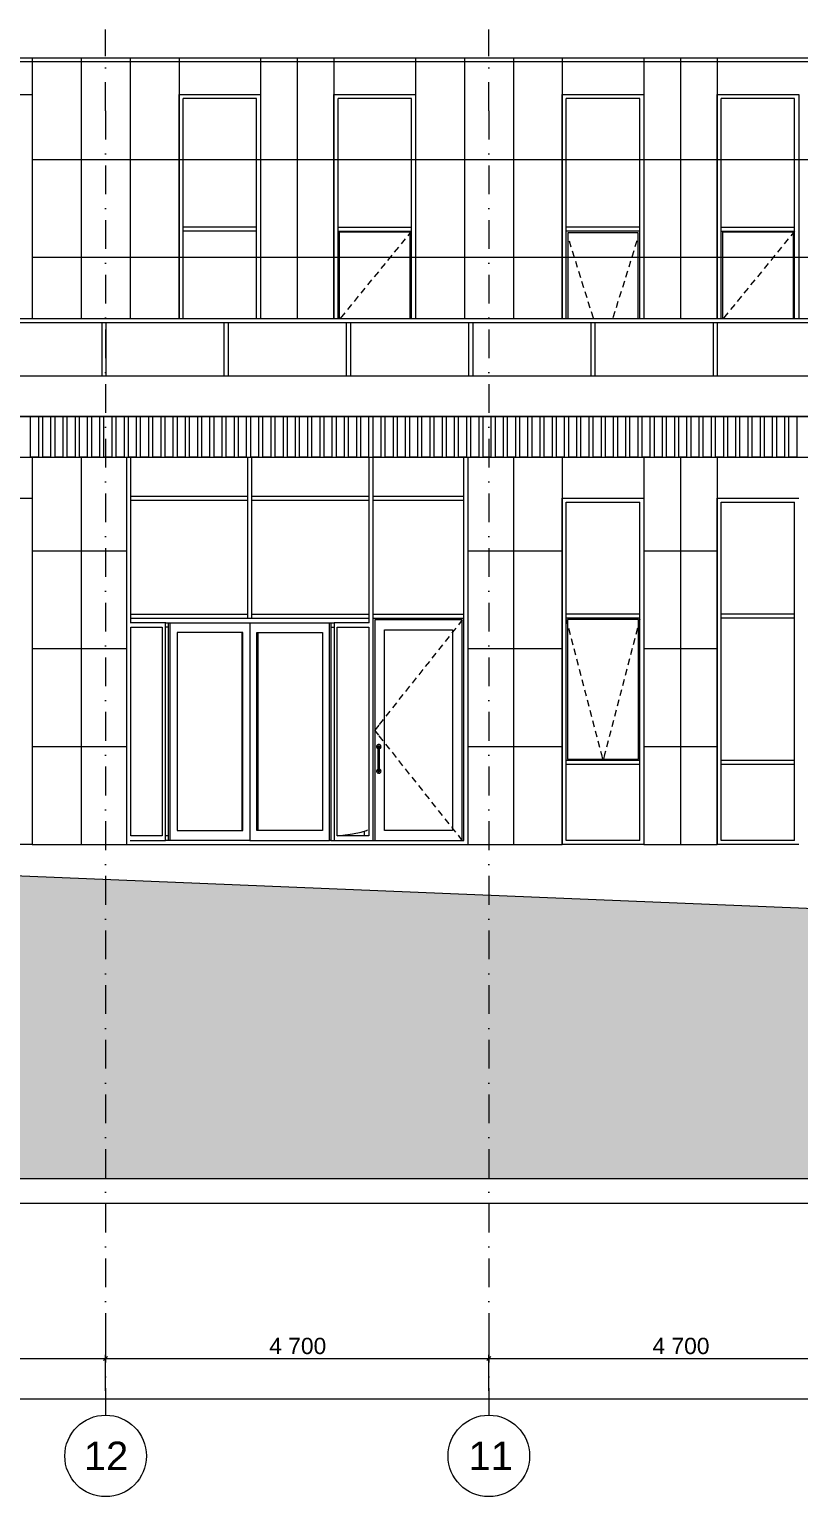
# Model space of a CAD drawing. Header units: millimetres. Extents: x 1499747 to 4230374, y -28481 to 441852.
# Drawn here: x 2615308 to 2624743, y -25783 to -7783 of the extents above; entities that cross this region are included whole.
import ezdxf
from ezdxf.xclip import XClip

# ---------------------------------------------------------------- set-up
doc = ezdxf.new("R2010")
doc.units = ezdxf.units.MM
doc.header["$MEASUREMENT"] = 0
doc.header["$XCLIPFRAME"] = 0
doc.linetypes.add('Штрихпунктирная', pattern=[670.277762, 352.777767, -176.388884, 0, -141.111112])
for name, color, linetype, lineweight in [('1 Фасад_42_Витраж где быссейн_Ном._пера__1_Ном._пера__7', 7, 'Continuous', 18), ('1 Фасад_42_Витраж где быссейн_Ном._пера__92_Ном._пера__233', 233, 'Continuous', 18), ('1 Фасад_42_Витражные окна_Ном._пера__1_Ном._пера__7', 7, 'Continuous', 18), ('1 Фасад_42_Витражные окна_Ном._пера__92_Ном._пера__233', 233, 'Continuous', 18), ('1 Фасад_42_Выступы_Ном._пера__1_Ном._пера__7', 7, 'Continuous', 18), ('1 Фасад_42_Выступы_Ном._пера__62_Ном._пера__253', 252, 'Continuous', 18), ('1 Фасад_42_Карниз над входом_Ном._пера__1_Ном._пера__7', 7, 'Continuous', 18), ('1 Фасад_42_Конструктив - Перекрытия_Ном._пера__89_Ном._пера__111', 111, 'Continuous', 18), ('1 Фасад_42_Местность - Рельеф_Ном._пера__21_Ном._пера__7', 7, 'Continuous', 18), ('1 Фасад_42_Местность - Рельеф_Ном._пера__7', 7, 'Continuous', 18), ('1 Фасад_42_Отделка керамика_Ном._пера__19_Ном._пера__255', 255, 'Continuous', 18), ('1 Фасад_42_Отделка керамика_Ном._пера__1_Ном._пера__7', 7, 'Continuous', 18), ('1 Фасад_42_Размер - Общий_Ном._пера__1_Ном._пера__7', 7, 'Continuous', 18), ('1 Фасад_42_Сетка кладки_Ном._пера__5_Ном._пера__5', 5, 'Continuous', 18), ('1 Фасад_42_Сетка кладки_Ном._пера__62_Ном._пера__253', 252, 'Continuous', 18), ('1 Фасад_42_Элемент Модели - Оси_Ном._пера__2_Ном._пера__8', 8, 'Continuous', 18)]:
    doc.layers.add(name, color=color, linetype=linetype, lineweight=lineweight)
doc.layers.add('Чертеж и Рисунок', color=7, linetype='Continuous')
doc.styles.add('СГЕНЕРИР_СТИЛЬ_2', font='arial.ttf')

# ---------------------------------------------------------------- blocks, each defined once
blk = doc.blocks.new('Чертеж_5_42', base_point=(1557140, 9891))
at = {"layer": '1 Фасад_42_Местность - Рельеф_Ном._пера__7', "linetype": 'Continuous', "true_color": 0x939598}
blk.add_hatch(color=252, dxfattribs=at).paths.add_polyline_path([(1502340, 9783), (1502340, 5791), (1562566, 5791), (1562566, 7297)])
at = {"layer": '1 Фасад_42_Витраж где быссейн_Ном._пера__1_Ном._пера__7', "color": 252, "linetype": 'Continuous', "true_color": 0x939598}
for p, q in [((1510021, 16341), (1508521, 16341)), ((1509996, 16291), (1508546, 16291)), ((1510021, 16291), (1509996, 16291)), ((1509996, 15641), (1509996, 16291)), ((1511521, 16341), (1510021, 16341)), ((1510046, 16291), (1510021, 16291)), ((1511496, 16291), (1510046, 16291)), ((1510046, 15641), (1510046, 16291)), ((1511521, 16291), (1511496, 16291)), ((1511496, 15641), (1511496, 16291)), ((1513021, 16341), (1511521, 16341)), ((1511546, 16291), (1511521, 16291)), ((1512996, 16291), (1511546, 16291)), ((1511546, 15641), (1511546, 16291)), ((1513021, 16291), (1512996, 16291)), ((1512996, 15641), (1512996, 16291)), ((1514521, 16341), (1513021, 16341)), ((1513046, 16291), (1513021, 16291)), ((1514496, 16291), (1513046, 16291)), ((1513046, 15641), (1513046, 16291)), ((1514521, 16291), (1514496, 16291)), ((1514496, 15641), (1514496, 16291)), ((1516021, 16341), (1514521, 16341)), ((1514546, 16291), (1514521, 16291)), ((1515996, 16291), (1514546, 16291)), ((1514546, 15641), (1514546, 16291)), ((1516021, 16291), (1515996, 16291)), ((1515996, 15641), (1515996, 16291)), ((1517521, 16341), (1516021, 16341)), ((1516046, 16291), (1516021, 16291)), ((1517496, 16291), (1516046, 16291)), ((1516046, 15641), (1516046, 16291)), ((1517521, 16291), (1517496, 16291)), ((1517496, 15641), (1517496, 16291)), ((1519021, 16341), (1517521, 16341)), ((1517546, 16291), (1517521, 16291)), ((1518996, 16291), (1517546, 16291)), ((1517546, 15641), (1517546, 16291)), ((1510295, 14641), (1510295, 14141)), ((1510345, 14641), (1510345, 14141)), ((1511783, 14166), (1511783, 14641)), ((1511833, 14166), (1511833, 14641)), ((1513271, 14166), (1513271, 14641)), ((1513321, 14166), (1513321, 14641)), ((1514435, 14166), (1514435, 14641)), ((1514485, 14141), (1514485, 14641)), ((1510295, 14141), (1510295, 12691)), ((1510345, 14166), (1511183, 14166)), ((1510345, 14141), (1510345, 12691)), ((1510345, 14116), (1511183, 14116)), ((1511183, 14166), (1511783, 14166)), ((1511183, 14116), (1511783, 14116)), ((1511783, 14141), (1511783, 14166)), ((1511783, 14116), (1511783, 14141)), ((1511783, 12716), (1511783, 14116)), ((1511833, 14166), (1512021, 14166)), ((1511833, 14141), (1511833, 14166)), ((1511833, 14116), (1511833, 14141)), ((1511833, 14116), (1512021, 14116)), ((1511833, 12716), (1511833, 14116)), ((1512021, 14166), (1512859, 14166)), ((1512021, 14116), (1512859, 14116)), ((1512859, 14166), (1513271, 14166)), ((1512859, 14116), (1513271, 14116)), ((1513271, 14141), (1513271, 14166)), ((1513271, 12691), (1513271, 14141)), ((1513321, 14166), (1513697, 14166)), ((1513321, 14141), (1513321, 14166)), ((1513321, 14116), (1513321, 14141)), ((1513321, 14116), (1513697, 14116)), ((1513321, 12716), (1513321, 14116)), ((1513697, 14166), (1514435, 14166)), ((1513697, 14116), (1514435, 14116)), ((1514435, 14141), (1514435, 14166)), ((1514435, 14116), (1514435, 14141)), ((1514435, 12716), (1514435, 14116)), ((1514485, 12691), (1514485, 14141)), ((1510295, 12691), (1510295, 12156)), ((1510362, 12611), (1510343, 12611)), ((1510345, 12716), (1511183, 12716)), ((1510345, 12691), (1510345, 12611)), ((1510345, 12666), (1510349, 12666)), ((1510349, 12666), (1510368, 12666)), ((1510428, 12611), (1510362, 12611)), ((1510368, 12666), (1510434, 12666)), ((1510537, 12611), (1510428, 12611)), ((1510434, 12666), (1510541, 12666)), ((1510683, 12611), (1510537, 12611)), ((1510541, 12666), (1510688, 12666)), ((1510774, 12611), (1510683, 12611)), ((1510688, 12666), (1510868, 12666)), ((1510774, 12556), (1510774, 12611)), ((1510778, 12611), (1510774, 12611)), ((1510778, 12611), (1510868, 12611)), ((1510813, 12556), (1510813, 12611)), ((1510832, 9941), (1510832, 12611)), ((1510868, 12666), (1511077, 12666)), ((1510868, 12611), (1511077, 12611)), ((1511077, 12666), (1511308, 12666)), ((1511077, 12611), (1511308, 12611)), ((1511183, 12716), (1511783, 12716)), ((1511308, 12666), (1511554, 12666)), ((1511308, 12611), (1511554, 12611)), ((1511554, 12666), (1511808, 12666)), ((1511554, 12611), (1511808, 12611)), ((1511783, 12691), (1511783, 12716)), ((1511783, 12666), (1511783, 12691)), ((1511808, 12666), (1512062, 12666)), ((1511808, 12611), (1511808, 9941)), ((1511808, 12611), (1512062, 12611)), ((1511833, 12691), (1511833, 12716)), ((1511833, 12716), (1512021, 12716)), ((1511833, 12666), (1511833, 12691)), ((1512021, 12716), (1512859, 12716)), ((1512062, 12666), (1512308, 12666)), ((1512062, 12611), (1512308, 12611)), ((1512308, 12666), (1512539, 12666)), ((1512308, 12611), (1512539, 12611)), ((1512539, 12666), (1512748, 12666)), ((1512539, 12611), (1512748, 12611)), ((1512748, 12666), (1512928, 12666)), ((1512748, 12611), (1512838, 12611)), ((1512784, 9941), (1512784, 12611)), ((1512803, 12611), (1512803, 12556)), ((1512838, 12611), (1512842, 12611)), ((1512842, 12611), (1512842, 12556)), ((1512933, 12611), (1512842, 12611)), ((1512859, 12716), (1513271, 12716)), ((1512928, 12666), (1513075, 12666)), ((1513079, 12611), (1512933, 12611)), ((1513075, 12666), (1513182, 12666)), ((1513188, 12611), (1513079, 12611)), ((1513182, 12666), (1513248, 12666)), ((1513254, 12611), (1513188, 12611)), ((1513248, 12666), (1513267, 12666)), ((1513273, 12611), (1513254, 12611)), ((1513267, 12666), (1513271, 12666)), ((1513271, 12611), (1513271, 12691)), ((1513321, 12691), (1513321, 12716)), ((1513321, 12716), (1513697, 12716)), ((1513321, 12666), (1513321, 12691)), ((1513321, 12156), (1513321, 12666)), ((1513321, 12666), (1513697, 12666)), ((1514415, 12646), (1513341, 12646)), ((1513341, 12646), (1513341, 9941)), ((1513697, 12716), (1514435, 12716)), ((1513697, 12666), (1514435, 12666)), ((1514415, 9941), (1514415, 12646)), ((1514435, 12691), (1514435, 12716)), ((1514435, 12666), (1514435, 12691)), ((1514435, 12156), (1514435, 12666)), ((1514485, 12156), (1514485, 12691)), ((1510349, 12556), (1510362, 12556)), ((1510349, 9996), (1510349, 12556)), ((1510362, 12556), (1510428, 12556)), ((1510428, 12556), (1510537, 12556)), ((1510537, 12556), (1510683, 12556)), ((1510683, 12556), (1510735, 12556)), ((1510735, 12556), (1510735, 9996)), ((1510774, 9996), (1510774, 12556)), ((1510813, 12556), (1510774, 12556)), ((1510813, 9996), (1510813, 12556)), ((1511723, 12491), (1510917, 12491)), ((1510917, 12491), (1510917, 10061)), ((1511709, 12491), (1511709, 10061)), ((1511723, 10061), (1511723, 12491)), ((1511893, 10061), (1511893, 12491)), ((1511893, 12491), (1512699, 12491)), ((1511907, 12491), (1511907, 10061)), ((1512699, 12491), (1512699, 10061)), ((1512803, 12556), (1512803, 9996)), ((1512803, 12556), (1512842, 12556)), ((1512842, 12556), (1512842, 9996)), ((1512881, 9996), (1512881, 12556)), ((1512881, 12556), (1512933, 12556)), ((1512933, 12556), (1513079, 12556)), ((1513079, 12556), (1513188, 12556)), ((1513188, 12556), (1513254, 12556)), ((1513254, 12556), (1513267, 12556)), ((1513267, 12556), (1513267, 9996)), ((1513461, 12526), (1514295, 12526)), ((1513461, 10061), (1513461, 12526)), ((1514295, 12526), (1514295, 10061)), ((1510295, 12156), (1510295, 11686)), ((1513321, 11686), (1513321, 12156)), ((1514435, 11686), (1514435, 12156)), ((1514485, 11686), (1514485, 12156)), ((1510295, 11686), (1510295, 10396)), ((1513321, 10396), (1513321, 11686)), ((1514435, 10396), (1514435, 11686)), ((1514485, 10396), (1514485, 11686)), ((1513365, 11101), (1513364, 11096)), ((1513364, 11096), (1513364, 11091)), ((1513364, 11091), (1513364, 11087)), ((1513364, 11087), (1513365, 11082)), ((1513367, 11105), (1513365, 11101)), ((1513365, 11082), (1513367, 11078)), ((1513370, 11109), (1513367, 11105)), ((1513367, 11078), (1513370, 11074)), ((1513373, 11112), (1513370, 11109)), ((1513370, 11074), (1513373, 11071)), ((1513377, 11115), (1513373, 11112)), ((1513373, 11071), (1513377, 11068)), ((1513381, 11117), (1513377, 11115)), ((1513377, 11068), (1513381, 11066)), ((1513386, 11118), (1513381, 11117)), ((1513381, 11095), (1513382, 11096)), ((1513381, 11093), (1513381, 11095)), ((1513381, 11091), (1513381, 11093)), ((1513381, 11076), (1513381, 11091)), ((1513381, 11078), (1513382, 11078)), ((1513381, 10806), (1513381, 11076)), ((1513382, 11096), (1513383, 11098)), ((1513382, 11078), (1513383, 11079)), ((1513383, 11098), (1513384, 11099)), ((1513383, 11079), (1513384, 11079)), ((1513384, 11099), (1513386, 11100)), ((1513384, 11079), (1513386, 11080)), ((1513391, 11118), (1513386, 11118)), ((1513386, 11100), (1513387, 11101)), ((1513386, 11080), (1513387, 11080)), ((1513387, 11101), (1513389, 11101)), ((1513387, 11080), (1513389, 11080)), ((1513389, 11101), (1513391, 11101)), ((1513389, 11080), (1513391, 11080)), ((1513395, 11118), (1513391, 11118)), ((1513391, 11101), (1513392, 11101)), ((1513391, 11080), (1513392, 11080)), ((1513392, 11101), (1513394, 11101)), ((1513392, 11080), (1513394, 11080)), ((1513394, 11101), (1513396, 11100)), ((1513394, 11080), (1513396, 11080)), ((1513400, 11117), (1513395, 11118)), ((1513396, 11100), (1513397, 11099)), ((1513396, 11080), (1513397, 11079)), ((1513397, 11099), (1513398, 11098)), ((1513397, 11079), (1513398, 11079)), ((1513398, 11098), (1513399, 11096)), ((1513398, 11079), (1513399, 11078)), ((1513399, 11096), (1513400, 11095)), ((1513399, 11078), (1513400, 11078)), ((1513404, 11115), (1513400, 11117)), ((1513400, 11095), (1513400, 11093)), ((1513400, 11093), (1513401, 11091)), ((1513401, 11076), (1513401, 11091)), ((1513401, 10806), (1513401, 11076)), ((1513401, 11066), (1513404, 11068)), ((1513408, 11112), (1513404, 11115)), ((1513404, 11068), (1513408, 11071)), ((1513411, 11109), (1513408, 11112)), ((1513408, 11071), (1513411, 11074)), ((1513414, 11105), (1513411, 11109)), ((1513411, 11074), (1513414, 11078)), ((1513416, 11101), (1513414, 11105)), ((1513414, 11078), (1513416, 11082)), ((1513417, 11096), (1513416, 11101)), ((1513416, 11082), (1513417, 11087)), ((1513418, 11091), (1513417, 11096)), ((1513417, 11087), (1513418, 11091)), ((1513365, 10801), (1513364, 10796)), ((1513367, 10805), (1513365, 10801)), ((1513370, 10809), (1513367, 10805)), ((1513373, 10812), (1513370, 10809)), ((1513377, 10815), (1513373, 10812)), ((1513381, 10816), (1513377, 10815)), ((1513381, 10791), (1513381, 10806)), ((1513381, 10805), (1513382, 10804)), ((1513382, 10804), (1513383, 10804)), ((1513383, 10804), (1513384, 10803)), ((1513384, 10803), (1513386, 10803)), ((1513386, 10803), (1513387, 10802)), ((1513387, 10802), (1513389, 10802)), ((1513389, 10802), (1513391, 10802)), ((1513391, 10802), (1513392, 10802)), ((1513392, 10802), (1513394, 10802)), ((1513394, 10802), (1513396, 10803)), ((1513396, 10803), (1513397, 10803)), ((1513397, 10803), (1513398, 10804)), ((1513398, 10804), (1513399, 10804)), ((1513399, 10804), (1513400, 10805)), ((1513404, 10815), (1513401, 10816)), ((1513401, 10791), (1513401, 10806)), ((1513408, 10812), (1513404, 10815)), ((1513411, 10809), (1513408, 10812)), ((1513414, 10805), (1513411, 10809)), ((1513416, 10801), (1513414, 10805)), ((1513417, 10796), (1513416, 10801)), ((1513364, 10796), (1513364, 10791)), ((1513364, 10791), (1513364, 10787)), ((1513364, 10787), (1513365, 10782)), ((1513365, 10782), (1513367, 10778)), ((1513367, 10778), (1513370, 10774)), ((1513370, 10774), (1513373, 10771)), ((1513373, 10771), (1513377, 10768)), ((1513377, 10768), (1513381, 10766)), ((1513381, 10791), (1513381, 10790)), ((1513381, 10790), (1513381, 10788)), ((1513381, 10788), (1513382, 10786)), ((1513381, 10766), (1513386, 10765)), ((1513382, 10786), (1513383, 10785)), ((1513383, 10785), (1513384, 10784)), ((1513384, 10784), (1513386, 10783)), ((1513386, 10783), (1513387, 10782)), ((1513386, 10765), (1513391, 10764)), ((1513387, 10782), (1513389, 10781)), ((1513389, 10781), (1513391, 10781)), ((1513391, 10781), (1513392, 10781)), ((1513391, 10764), (1513395, 10765)), ((1513392, 10781), (1513394, 10782)), ((1513394, 10782), (1513396, 10783)), ((1513395, 10765), (1513400, 10766)), ((1513396, 10783), (1513397, 10784)), ((1513397, 10784), (1513398, 10785)), ((1513398, 10785), (1513399, 10786)), ((1513399, 10786), (1513400, 10788)), ((1513400, 10790), (1513401, 10791)), ((1513400, 10788), (1513400, 10790)), ((1513400, 10766), (1513404, 10768)), ((1513404, 10768), (1513408, 10771)), ((1513408, 10771), (1513411, 10774)), ((1513411, 10774), (1513414, 10778)), ((1513414, 10778), (1513416, 10782)), ((1513416, 10782), (1513417, 10787)), ((1513418, 10791), (1513417, 10796)), ((1513417, 10787), (1513418, 10791)), ((1510295, 10396), (1510295, 9891)), ((1513321, 9941), (1513321, 10396)), ((1514435, 9941), (1514435, 10396)), ((1514485, 9891), (1514485, 10396)), ((1510343, 9941), (1510362, 9941)), ((1510345, 9941), (1510362, 9941)), ((1510362, 9996), (1510349, 9996)), ((1510428, 9996), (1510362, 9996)), ((1510362, 9941), (1510428, 9941)), ((1510537, 9996), (1510428, 9996)), ((1510428, 9941), (1510537, 9941)), ((1510683, 9996), (1510537, 9996)), ((1510537, 9941), (1510683, 9941)), ((1510735, 9996), (1510683, 9996)), ((1510683, 9941), (1510774, 9941)), ((1510774, 9941), (1510774, 9996)), ((1510813, 9996), (1510774, 9996)), ((1510813, 9941), (1510774, 9941)), ((1510813, 9941), (1510813, 9996)), ((1510832, 9941), (1510813, 9941)), ((1511808, 9941), (1510832, 9941)), ((1510917, 10061), (1511723, 10061)), ((1511808, 9941), (1512784, 9941)), ((1512699, 10061), (1511893, 10061)), ((1512803, 9941), (1512784, 9941)), ((1512803, 9996), (1512803, 9941)), ((1512803, 9941), (1512842, 9941)), ((1512842, 9996), (1512842, 9941)), ((1512842, 9941), (1512933, 9941)), ((1512881, 9998), (1512919, 10002)), ((1512933, 9996), (1512881, 9996)), ((1512919, 10002), (1513066, 10022)), ((1513079, 9996), (1512933, 9996)), ((1512933, 9941), (1513079, 9941)), ((1513066, 10022), (1513174, 10041)), ((1513188, 9996), (1513079, 9996)), ((1513079, 9941), (1513188, 9941)), ((1513174, 10041), (1513240, 10061)), ((1513254, 9996), (1513188, 9996)), ((1513188, 9941), (1513254, 9941)), ((1513213, 10053), (1513213, 9996)), ((1513240, 10061), (1513252, 10072)), ((1513267, 9996), (1513254, 9996)), ((1513254, 9941), (1513273, 9941)), ((1513273, 9941), (1513296, 9941)), ((1513296, 9941), (1513321, 9941)), ((1513321, 9941), (1513697, 9941)), ((1514295, 10061), (1513461, 10061)), ((1513697, 9941), (1514435, 9941)), ((1510295, 9891), (1510345, 9891)), ((1510345, 9891), (1511183, 9891)), ((1511183, 9891), (1512021, 9891)), ((1512021, 9891), (1512859, 9891)), ((1512859, 9891), (1513296, 9891)), ((1513296, 9891), (1513697, 9891)), ((1513697, 9891), (1514485, 9891))]:
    blk.add_line(p, q, dxfattribs=at)
at = {"layer": '1 Фасад_42_Витраж где быссейн_Ном._пера__92_Ном._пера__233', "color": 252, "linetype": 'Continuous', "true_color": 0x939598}
for p, q in [((1514415, 12646), (1514366, 12584)), ((1514254, 12443), (1514204, 12380)), ((1514295, 12495), (1514285, 12482)), ((1514335, 12545), (1514295, 12495)), ((1514173, 12341), (1514123, 12278)), ((1514011, 12137), (1513961, 12075)), ((1514092, 12239), (1514042, 12177)), ((1513849, 11934), (1513799, 11871)), ((1513930, 12036), (1513880, 11973)), ((1513687, 11730), (1513638, 11668)), ((1513768, 11832), (1513719, 11769)), ((1513526, 11527), (1513476, 11464)), ((1513607, 11629), (1513557, 11566)), ((1513390, 11356), (1513341, 11294)), ((1513445, 11425), (1513395, 11362)), ((1513390, 11231), (1513341, 11294)), ((1513445, 11163), (1513395, 11225)), ((1513526, 11061), (1513476, 11123)), ((1513607, 10959), (1513557, 11022)), ((1513687, 10857), (1513638, 10920)), ((1513768, 10755), (1513719, 10818)), ((1513849, 10654), (1513799, 10716)), ((1513930, 10552), (1513880, 10615)), ((1514011, 10450), (1513961, 10513)), ((1514092, 10348), (1514042, 10411)), ((1514173, 10247), (1514123, 10309)), ((1514254, 10145), (1514204, 10207)), ((1514295, 10092), (1514285, 10106)), ((1514335, 10043), (1514295, 10092)), ((1514415, 9941), (1514366, 10004))]:
    blk.add_line(p, q, dxfattribs=at)
at = {"layer": '1 Фасад_42_Витражные окна_Ном._пера__1_Ном._пера__7', "color": 252, "linetype": 'Continuous', "true_color": 0x939598}
for p, q in [((1511891, 19041), (1510991, 19041)), ((1510991, 17466), (1510991, 19041)), ((1511891, 17466), (1511891, 19041)), ((1513791, 19041), (1512891, 19041)), ((1512891, 17466), (1512891, 19041)), ((1513791, 17441), (1513791, 19041)), ((1516590, 19041), (1515690, 19041)), ((1515690, 17466), (1515690, 19041)), ((1516590, 17466), (1516590, 19041)), ((1518490, 19041), (1517590, 19041)), ((1517590, 17466), (1517590, 19041)), ((1518490, 17441), (1518490, 19041)), ((1510991, 17441), (1510991, 17466)), ((1511891, 17466), (1510991, 17466)), ((1511891, 17441), (1511891, 17466)), ((1512891, 17441), (1512891, 17466)), ((1512891, 17466), (1513791, 17466)), ((1515690, 17441), (1515690, 17466)), ((1516590, 17466), (1515690, 17466)), ((1516590, 17441), (1516590, 17466)), ((1517590, 17441), (1517590, 17466)), ((1517590, 17466), (1518490, 17466)), ((1510991, 17416), (1510991, 17441)), ((1511891, 17416), (1510991, 17416)), ((1510991, 16341), (1510991, 17416)), ((1511891, 17416), (1511891, 17441)), ((1511891, 16341), (1511891, 17416)), ((1512891, 17416), (1512891, 17441)), ((1512891, 17416), (1513791, 17416)), ((1512891, 16341), (1512891, 17416)), ((1513776, 17401), (1512906, 17401)), ((1512906, 17401), (1512906, 16341)), ((1513776, 16341), (1513776, 17401)), ((1513791, 16341), (1513791, 17441)), ((1515690, 17416), (1515690, 17441)), ((1516590, 17416), (1515690, 17416)), ((1515690, 16341), (1515690, 17416)), ((1515710, 17396), (1515710, 16341)), ((1516570, 17396), (1515710, 17396)), ((1516570, 16341), (1516570, 17396)), ((1516590, 17416), (1516590, 17441)), ((1516590, 16341), (1516590, 17416)), ((1517590, 17416), (1517590, 17441)), ((1517590, 17416), (1518490, 17416)), ((1517590, 16341), (1517590, 17416)), ((1518475, 17401), (1517605, 17401)), ((1517605, 17401), (1517605, 16341)), ((1518475, 16341), (1518475, 17401)), ((1518490, 16341), (1518490, 17441)), ((1515690, 14091), (1516590, 14091)), ((1515690, 13191), (1515690, 14091)), ((1516590, 13191), (1516590, 14091)), ((1517590, 14091), (1518490, 14091)), ((1517590, 13191), (1517590, 14091)), ((1518490, 13191), (1518490, 14091)), ((1515690, 12716), (1515690, 13191)), ((1516590, 12716), (1516590, 13191)), ((1517590, 12716), (1517590, 13191)), ((1518490, 12716), (1518490, 13191)), ((1515690, 12691), (1515690, 12716)), ((1516590, 12716), (1515690, 12716)), ((1515690, 12666), (1515690, 12691)), ((1516590, 12666), (1515690, 12666)), ((1515690, 12291), (1515690, 12666)), ((1516575, 12651), (1515705, 12651)), ((1515705, 12651), (1515705, 10936)), ((1516575, 10936), (1516575, 12651)), ((1516590, 12691), (1516590, 12716)), ((1516590, 12666), (1516590, 12691)), ((1516590, 12291), (1516590, 12666)), ((1517590, 12691), (1517590, 12716)), ((1518490, 12716), (1517590, 12716)), ((1517590, 12666), (1517590, 12691)), ((1518490, 12666), (1517590, 12666)), ((1517590, 12291), (1517590, 12666)), ((1518490, 12691), (1518490, 12716)), ((1518490, 12666), (1518490, 12691)), ((1518490, 12291), (1518490, 12666)), ((1515690, 10921), (1515690, 12291)), ((1516590, 10921), (1516590, 12291)), ((1517590, 10921), (1517590, 12291)), ((1518490, 10921), (1518490, 12291)), ((1515690, 10896), (1515690, 10921)), ((1516590, 10921), (1515690, 10921)), ((1515690, 10891), (1515690, 10896)), ((1515690, 10871), (1515690, 10891)), ((1515690, 9941), (1515690, 10871)), ((1516590, 10871), (1515690, 10871)), ((1515705, 10936), (1516575, 10936)), ((1516590, 10896), (1516590, 10921)), ((1516590, 10891), (1516590, 10896)), ((1516590, 10871), (1516590, 10891)), ((1516590, 9941), (1516590, 10871)), ((1517590, 10896), (1517590, 10921)), ((1518490, 10921), (1517590, 10921)), ((1517590, 10891), (1517590, 10896)), ((1517590, 10871), (1517590, 10891)), ((1517590, 9941), (1517590, 10871)), ((1518490, 10871), (1517590, 10871)), ((1518490, 10896), (1518490, 10921)), ((1518490, 10891), (1518490, 10896)), ((1518490, 10871), (1518490, 10891)), ((1518490, 9941), (1518490, 10871)), ((1516590, 9941), (1515690, 9941)), ((1518490, 9941), (1517590, 9941)), ((1509140, 9891), (1508140, 9891)), ((1516640, 9891), (1515640, 9891)), ((1518540, 9891), (1517540, 9891))]:
    blk.add_line(p, q, dxfattribs=at)
at = {"layer": '1 Фасад_42_Витражные окна_Ном._пера__92_Ном._пера__233', "color": 252, "linetype": 'Continuous', "true_color": 0x939598}
for p, q in [((1513713, 17321), (1513663, 17259)), ((1513776, 17397), (1513745, 17359)), ((1513791, 17415), (1513776, 17397)), ((1515724, 17297), (1515747, 17221)), ((1516556, 17297), (1516532, 17221)), ((1518413, 17321), (1518362, 17259)), ((1518475, 17397), (1518444, 17359)), ((1518490, 17415), (1518475, 17397)), ((1513549, 17119), (1513498, 17057)), ((1513631, 17220), (1513581, 17158)), ((1515762, 17173), (1515786, 17097)), ((1516518, 17173), (1516494, 17097)), ((1518248, 17119), (1518198, 17057)), ((1518331, 17220), (1518280, 17158)), ((1513467, 17018), (1513416, 16956)), ((1515801, 17049), (1515825, 16973)), ((1515840, 16925), (1515863, 16848)), ((1516440, 16925), (1516416, 16848)), ((1516479, 17049), (1516455, 16973)), ((1518166, 17018), (1518116, 16956)), ((1513302, 16817), (1513252, 16755)), ((1513385, 16918), (1513334, 16856)), ((1515878, 16801), (1515902, 16724)), ((1516402, 16801), (1516378, 16724)), ((1518002, 16817), (1517951, 16755)), ((1518084, 16918), (1518033, 16856)), ((1513138, 16616), (1513087, 16554)), ((1513220, 16716), (1513170, 16654)), ((1515917, 16677), (1515941, 16600)), ((1516363, 16677), (1516339, 16600)), ((1517837, 16616), (1517787, 16554)), ((1517920, 16716), (1517869, 16654)), ((1512974, 16414), (1512936, 16368)), ((1513056, 16515), (1513005, 16453)), ((1515956, 16552), (1515980, 16476)), ((1515994, 16428), (1516018, 16352)), ((1516286, 16428), (1516262, 16352)), ((1516324, 16552), (1516300, 16476)), ((1517673, 16414), (1517636, 16368)), ((1517755, 16515), (1517705, 16453)), ((1512936, 16368), (1512914, 16341)), ((1517636, 16368), (1517614, 16341)), ((1515690, 12652), (1515705, 12594)), ((1516590, 12652), (1516575, 12594)), ((1515705, 12594), (1515705, 12594)), ((1515718, 12545), (1515738, 12468)), ((1516562, 12545), (1516542, 12468)), ((1516575, 12594), (1516575, 12594)), ((1515750, 12420), (1515770, 12342)), ((1515783, 12294), (1515803, 12216)), ((1516497, 12294), (1516477, 12216)), ((1516530, 12420), (1516510, 12342)), ((1515815, 12168), (1515836, 12090)), ((1516464, 12168), (1516444, 12090)), ((1515848, 12042), (1515868, 11965)), ((1515881, 11916), (1515901, 11839)), ((1516399, 11916), (1516379, 11839)), ((1516432, 12042), (1516412, 11965)), ((1515913, 11790), (1515933, 11713)), ((1516367, 11790), (1516347, 11713)), ((1515946, 11665), (1515966, 11587)), ((1515979, 11539), (1515999, 11461)), ((1516301, 11539), (1516281, 11461)), ((1516334, 11665), (1516314, 11587)), ((1516011, 11413), (1516031, 11335)), ((1516269, 11413), (1516249, 11335)), ((1516044, 11287), (1516064, 11210)), ((1516076, 11161), (1516097, 11084)), ((1516203, 11161), (1516183, 11084)), ((1516236, 11287), (1516216, 11210)), ((1516109, 11035), (1516120, 10994)), ((1516120, 10994), (1516135, 10936)), ((1516160, 10994), (1516145, 10936)), ((1516171, 11035), (1516160, 10994)), ((1516135, 10936), (1516139, 10921)), ((1516145, 10936), (1516141, 10921))]:
    blk.add_line(p, q, dxfattribs=at)
at = {"layer": '1 Фасад_42_Выступы_Ном._пера__1_Ном._пера__7', "color": 252, "linetype": 'Continuous', "true_color": 0x939598}
blk.add_line((1505490, 19541), (1528640, 19541), dxfattribs=at)
at = {"layer": '1 Фасад_42_Выступы_Ном._пера__62_Ном._пера__253', "color": 252, "linetype": 'Continuous', "true_color": 0x939598, "flags": 128}
for points in [[(1529190, 19491), (1504940, 19491)], [(1509140, 19541), (1509140, 16341)], [(1509741, 19541), (1509741, 16341)], [(1510341, 19541), (1510341, 16341)], [(1510941, 19541), (1510941, 16341)], [(1511941, 19541), (1511941, 16341)], [(1512391, 19541), (1512391, 16341)], [(1512841, 19541), (1512841, 16341)], [(1513841, 19541), (1513841, 16341)], [(1514441, 19541), (1514441, 16341)], [(1515041, 19541), (1515041, 16341)], [(1515641, 19541), (1515641, 16341)], [(1516640, 19541), (1516640, 16341)], [(1517091, 19541), (1517091, 16341)], [(1517541, 19541), (1517541, 16341)], [(1529190, 18291), (1509140, 18291)], [(1529190, 17091), (1509140, 17091)], [(1509140, 14641), (1509140, 9891)], [(1509741, 14641), (1509741, 9891)], [(1515041, 14641), (1515041, 9891)], [(1515641, 14641), (1515641, 9891)], [(1516640, 14641), (1516640, 9891)], [(1517091, 14641), (1517091, 9891)], [(1517541, 14641), (1517541, 9891)], [(1510295, 13491), (1509140, 13491)], [(1515641, 13491), (1514485, 13491)], [(1517541, 13491), (1516640, 13491)], [(1510295, 12291), (1509140, 12291)], [(1515641, 12291), (1514485, 12291)], [(1517541, 12291), (1516640, 12291)], [(1510295, 11091), (1509140, 11091)], [(1515641, 11091), (1514485, 11091)], [(1517541, 11091), (1516640, 11091)]]:
    blk.add_lwpolyline(points, dxfattribs=at)
at = {"layer": '1 Фасад_42_Карниз над входом_Ном._пера__1_Ном._пера__7', "color": 252, "linetype": 'Continuous', "true_color": 0x939598}
for p, q in [((1506201, 15641), (1519190, 15641)), ((1506201, 15141), (1519190, 15141)), ((1509120, 14647), (1509120, 15141)), ((1509220, 14647), (1509220, 15141)), ((1509270, 14647), (1509270, 15141)), ((1509370, 14647), (1509370, 15141)), ((1509420, 14647), (1509420, 15141)), ((1509520, 14647), (1509520, 15141)), ((1509570, 14647), (1509570, 15141)), ((1509670, 14647), (1509670, 15141)), ((1509720, 14647), (1509720, 15141)), ((1509820, 14647), (1509820, 15141)), ((1509870, 14647), (1509870, 15141)), ((1509970, 14647), (1509970, 15141)), ((1510020, 14647), (1510020, 15141)), ((1510120, 14647), (1510120, 15141)), ((1510170, 14647), (1510170, 15141)), ((1510270, 14647), (1510270, 15141)), ((1510320, 14647), (1510320, 15141)), ((1510420, 14647), (1510420, 15141)), ((1510470, 14647), (1510470, 15141)), ((1510570, 14647), (1510570, 15141)), ((1510620, 14647), (1510620, 15141)), ((1510720, 14647), (1510720, 15141)), ((1510770, 14647), (1510770, 15141)), ((1510870, 14647), (1510870, 15141)), ((1510920, 14647), (1510920, 15141)), ((1511020, 14647), (1511020, 15141)), ((1511070, 14647), (1511070, 15141)), ((1511170, 14647), (1511170, 15141)), ((1511220, 14647), (1511220, 15141)), ((1511320, 14647), (1511320, 15141)), ((1511370, 14647), (1511370, 15141)), ((1511470, 14647), (1511470, 15141)), ((1511520, 14647), (1511520, 15141)), ((1511620, 14647), (1511620, 15141)), ((1511670, 14647), (1511670, 15141)), ((1511770, 14647), (1511770, 15141)), ((1511820, 14647), (1511820, 15141)), ((1511920, 14647), (1511920, 15141)), ((1511970, 14647), (1511970, 15141)), ((1512070, 14647), (1512070, 15141)), ((1512120, 14647), (1512120, 15141)), ((1512220, 14647), (1512220, 15141)), ((1512270, 14647), (1512270, 15141)), ((1512370, 14647), (1512370, 15141)), ((1512420, 14647), (1512420, 15141)), ((1512520, 14647), (1512520, 15141)), ((1512570, 14647), (1512570, 15141)), ((1512670, 14647), (1512670, 15141)), ((1512720, 14647), (1512720, 15141)), ((1512820, 14647), (1512820, 15141)), ((1512870, 14647), (1512870, 15141)), ((1512970, 14647), (1512970, 15141)), ((1513020, 14647), (1513020, 15141)), ((1513120, 14647), (1513120, 15141)), ((1513170, 14647), (1513170, 15141)), ((1513270, 14647), (1513270, 15141)), ((1513320, 14647), (1513320, 15141)), ((1513420, 14647), (1513420, 15141)), ((1513470, 14647), (1513470, 15141)), ((1513570, 14647), (1513570, 15141)), ((1513620, 14647), (1513620, 15141)), ((1513720, 14647), (1513720, 15141)), ((1513770, 14647), (1513770, 15141)), ((1513870, 14647), (1513870, 15141)), ((1513920, 14647), (1513920, 15141)), ((1514020, 14647), (1514020, 15141)), ((1514070, 14647), (1514070, 15141)), ((1514170, 14647), (1514170, 15141)), ((1514220, 14647), (1514220, 15141)), ((1514320, 14647), (1514320, 15141)), ((1514370, 14647), (1514370, 15141)), ((1514470, 14647), (1514470, 15141)), ((1514520, 14647), (1514520, 15141)), ((1514620, 14647), (1514620, 15141)), ((1514670, 14647), (1514670, 15141)), ((1514770, 14647), (1514770, 15141)), ((1514820, 14647), (1514820, 15141)), ((1514920, 14647), (1514920, 15141)), ((1514970, 14647), (1514970, 15141)), ((1515070, 14647), (1515070, 15141)), ((1515120, 14647), (1515120, 15141)), ((1515220, 14647), (1515220, 15141)), ((1515270, 14647), (1515270, 15141)), ((1515370, 14647), (1515370, 15141)), ((1515420, 14647), (1515420, 15141)), ((1515520, 14647), (1515520, 15141)), ((1515570, 14647), (1515570, 15141)), ((1515670, 14647), (1515670, 15141)), ((1515720, 14647), (1515720, 15141)), ((1515820, 14647), (1515820, 15141)), ((1515870, 14647), (1515870, 15141)), ((1515970, 14647), (1515970, 15141)), ((1516020, 14647), (1516020, 15141)), ((1516120, 14647), (1516120, 15141)), ((1516170, 14647), (1516170, 15141)), ((1516270, 14647), (1516270, 15141)), ((1516320, 14647), (1516320, 15141)), ((1516420, 14647), (1516420, 15141)), ((1516470, 14647), (1516470, 15141)), ((1516570, 14647), (1516570, 15141)), ((1516620, 14647), (1516620, 15141)), ((1516720, 14647), (1516720, 15141)), ((1516770, 14647), (1516770, 15141)), ((1516870, 14647), (1516870, 15141)), ((1516920, 14647), (1516920, 15141)), ((1517020, 14647), (1517020, 15141)), ((1517070, 14647), (1517070, 15141)), ((1517170, 14647), (1517170, 15141)), ((1517220, 14647), (1517220, 15141)), ((1517320, 14647), (1517320, 15141)), ((1517370, 14647), (1517370, 15141)), ((1517470, 14647), (1517470, 15141)), ((1517520, 14647), (1517520, 15141)), ((1517620, 14647), (1517620, 15141)), ((1517670, 14647), (1517670, 15141)), ((1517770, 14647), (1517770, 15141)), ((1517820, 14647), (1517820, 15141)), ((1517920, 14647), (1517920, 15141)), ((1517970, 14647), (1517970, 15141)), ((1518070, 14647), (1518070, 15141)), ((1518120, 14647), (1518120, 15141)), ((1518220, 14647), (1518220, 15141)), ((1518270, 14647), (1518270, 15141)), ((1518370, 14647), (1518370, 15141)), ((1518420, 14647), (1518420, 15141)), ((1518520, 14647), (1518520, 15141)), ((1509120, 14647), (1509220, 14647)), ((1509270, 14647), (1509370, 14647)), ((1509420, 14647), (1509520, 14647)), ((1509570, 14647), (1509670, 14647)), ((1509720, 14647), (1509820, 14647)), ((1509870, 14647), (1509970, 14647)), ((1510020, 14647), (1510120, 14647)), ((1510170, 14647), (1510270, 14647)), ((1510320, 14647), (1510420, 14647)), ((1510470, 14647), (1510570, 14647)), ((1510620, 14647), (1510720, 14647)), ((1510770, 14647), (1510870, 14647)), ((1510920, 14647), (1511020, 14647)), ((1511070, 14647), (1511170, 14647)), ((1511220, 14647), (1511320, 14647)), ((1511370, 14647), (1511470, 14647)), ((1511520, 14647), (1511620, 14647)), ((1511670, 14647), (1511770, 14647)), ((1511820, 14647), (1511920, 14647)), ((1511970, 14647), (1512070, 14647)), ((1512120, 14647), (1512220, 14647)), ((1512270, 14647), (1512370, 14647)), ((1512420, 14647), (1512520, 14647)), ((1512570, 14647), (1512670, 14647)), ((1512720, 14647), (1512820, 14647)), ((1512870, 14647), (1512970, 14647)), ((1513020, 14647), (1513120, 14647)), ((1513170, 14647), (1513270, 14647)), ((1513320, 14647), (1513420, 14647)), ((1513470, 14647), (1513570, 14647)), ((1513620, 14647), (1513720, 14647)), ((1513770, 14647), (1513870, 14647)), ((1513920, 14647), (1514020, 14647)), ((1514070, 14647), (1514170, 14647)), ((1514220, 14647), (1514320, 14647)), ((1514370, 14647), (1514470, 14647)), ((1514520, 14647), (1514620, 14647)), ((1514670, 14647), (1514770, 14647)), ((1514820, 14647), (1514920, 14647)), ((1514970, 14647), (1515070, 14647)), ((1515120, 14647), (1515220, 14647)), ((1515270, 14647), (1515370, 14647)), ((1515420, 14647), (1515520, 14647)), ((1515570, 14647), (1515670, 14647)), ((1515720, 14647), (1515820, 14647)), ((1515870, 14647), (1515970, 14647)), ((1516020, 14647), (1516120, 14647)), ((1516170, 14647), (1516270, 14647)), ((1516320, 14647), (1516420, 14647)), ((1516470, 14647), (1516570, 14647)), ((1516620, 14647), (1516720, 14647)), ((1516770, 14647), (1516870, 14647)), ((1516920, 14647), (1517020, 14647)), ((1517070, 14647), (1517170, 14647)), ((1517220, 14647), (1517320, 14647)), ((1517370, 14647), (1517470, 14647)), ((1517520, 14647), (1517620, 14647)), ((1517670, 14647), (1517770, 14647)), ((1517820, 14647), (1517920, 14647)), ((1517970, 14647), (1518070, 14647)), ((1518120, 14647), (1518220, 14647)), ((1518270, 14647), (1518370, 14647)), ((1518420, 14647), (1518520, 14647))]:
    blk.add_line(p, q, dxfattribs=at)
at = {"layer": '1 Фасад_42_Конструктив - Перекрытия_Ном._пера__89_Ном._пера__111', "linetype": 'Continuous'}
blk.add_line((1505090, 5491), (1523990, 5491), dxfattribs=at)
at = {"layer": '1 Фасад_42_Местность - Рельеф_Ном._пера__21_Ном._пера__7', "color": 252, "linetype": 'Continuous', "true_color": 0x939598}
for p, q in [((1502340, 9783), (1562566, 7297)), ((1562566, 5791), (1502340, 5791))]:
    blk.add_line(p, q, dxfattribs=at)
at = {"layer": '1 Фасад_42_Отделка керамика_Ном._пера__19_Ном._пера__255', "color": 252, "linetype": 'Continuous', "true_color": 0x939598}
blk.add_line((1506201, 14641), (1519190, 14641), dxfattribs=at)
at = {"layer": '1 Фасад_42_Отделка керамика_Ном._пера__1_Ном._пера__7', "color": 252, "linetype": 'Continuous', "true_color": 0x939598}
for p, q in [((1508140, 19091), (1509140, 19091)), ((1509140, 19091), (1509140, 16341)), ((1510941, 16341), (1510941, 19091)), ((1510941, 19091), (1511941, 19091)), ((1511941, 19091), (1511941, 16341)), ((1512841, 16341), (1512841, 19091)), ((1512841, 19091), (1513841, 19091)), ((1513841, 19091), (1513841, 16341)), ((1515640, 16341), (1515640, 19091)), ((1515640, 19091), (1516640, 19091)), ((1516640, 19091), (1516640, 16341)), ((1517540, 16341), (1517540, 19091)), ((1517540, 19091), (1518540, 19091)), ((1518540, 19091), (1518540, 16341)), ((1508140, 14141), (1509140, 14141)), ((1509140, 14141), (1509140, 9891)), ((1515640, 9891), (1515640, 14141)), ((1515640, 14141), (1516640, 14141)), ((1516640, 14141), (1516640, 9891)), ((1517540, 9891), (1517540, 14141)), ((1517540, 14141), (1518540, 14141)), ((1509140, 9891), (1510295, 9891)), ((1514485, 9891), (1515640, 9891)), ((1516640, 9891), (1517540, 9891))]:
    blk.add_line(p, q, dxfattribs=at)
at = {"layer": '1 Фасад_42_Размер - Общий_Ном._пера__1_Ном._пера__7', "color": 252, "linetype": 'Continuous', "true_color": 0x939598}
for p, q in [((1510065, 3610), (1510015, 3560)), ((1510065, 3610), (1510015, 3560)), ((1510040, 3191), (1510040, 3632)), ((1510040, 3191), (1510040, 3632)), ((1514765, 3610), (1514715, 3560)), ((1514765, 3610), (1514715, 3560)), ((1514740, 3191), (1514740, 3632)), ((1514740, 3191), (1514740, 3632)), ((1505340, 3585), (1510040, 3585)), ((1510040, 3585), (1514740, 3585)), ((1514740, 3585), (1519440, 3585)), ((1505340, 3092), (1557140, 3092))]:
    blk.add_line(p, q, dxfattribs=at)
at = {"layer": '1 Фасад_42_Сетка кладки_Ном._пера__5_Ном._пера__5', "color": 252, "linetype": 'Continuous', "true_color": 0x939598}
blk.add_line((1529845, 15141), (1498778, 15141), dxfattribs=at)
at = {"layer": '1 Фасад_42_Сетка кладки_Ном._пера__62_Ном._пера__253', "color": 252, "linetype": 'Continuous', "true_color": 0x939598}
blk.add_line((1517091, 19541), (1517091, 19489), dxfattribs=at)
at = {"layer": '1 Фасад_42_Элемент Модели - Оси_Ном._пера__2_Ном._пера__8', "linetype": 'Штрихпунктирная'}
for p, q in [((1510040, 18891), (1510040, 19891)), ((1514740, 18891), (1514740, 19891)), ((1510040, 18891), (1510040, 3891)), ((1514740, 18891), (1514740, 3891)), ((1510040, 3891), (1510040, 2891)), ((1514740, 3891), (1514740, 2891))]:
    blk.add_line(p, q, dxfattribs=at)
at = {"layer": '1 Фасад_42_Элемент Модели - Оси_Ном._пера__2_Ном._пера__8', "linetype": 'Continuous'}
for p, q in [((1510040, 3891), (1510041, 3891)), ((1510040, 3891), (1510041, 3891)), ((1514740, 3891), (1514741, 3891)), ((1514740, 3891), (1514741, 3891))]:
    blk.add_line(p, q, dxfattribs=at)
for centre in [(1510040, 2391), (1514740, 2391)]:
    blk.add_circle(centre, 500, dxfattribs=at)
at = {"layer": '1 Фасад_42_Размер - Общий_Ном._пера__1_Ном._пера__7', "color": 252, "linetype": 'Continuous', "true_color": 0x939598, "char_height": 200, "attachment_point": 7, "style": 'СГЕНЕРИР_СТИЛЬ_2'}
for insert in [(1512047, 3637), (1516747, 3637)]:
    blk.add_mtext('\\A1;{\\pql;\\fArial|b0|i0|c204|p0;\\W1.000000;4\xa0700}', dxfattribs=dict(at, insert=insert))
at = {"layer": '1 Фасад_42_Элемент Модели - Оси_Ном._пера__2_Ном._пера__8', "linetype": 'Continuous', "char_height": 350, "attachment_point": 1, "style": 'СГЕНЕРИР_СТИЛЬ_2'}
for s, insert in [('\\A1;{\\pql;\\fArial|b0|i0|c204|p0;\\W1.000000;12}', (1509774, 2566)), ('\\A1;{\\pql;\\fArial|b0|i0|c204|p0;\\W1.000000;11}', (1514491, 2566))]:
    blk.add_mtext(s, dxfattribs=dict(at, insert=insert))

msp = doc.modelspace()

# ---------------------------------------------------------------- block references
at = {"layer": 'Чертеж и Рисунок', "linetype": 'Continuous'}
ref = msp.add_blockref('Чертеж_5_42', (2663343.31682, -17783.33843), dxfattribs=at)
XClip(ref).set_block_clipping_path([(1496000, -1299.0576434789), (1580000, 60181.6414690267)])

doc.saveas('drawing.dxf')
